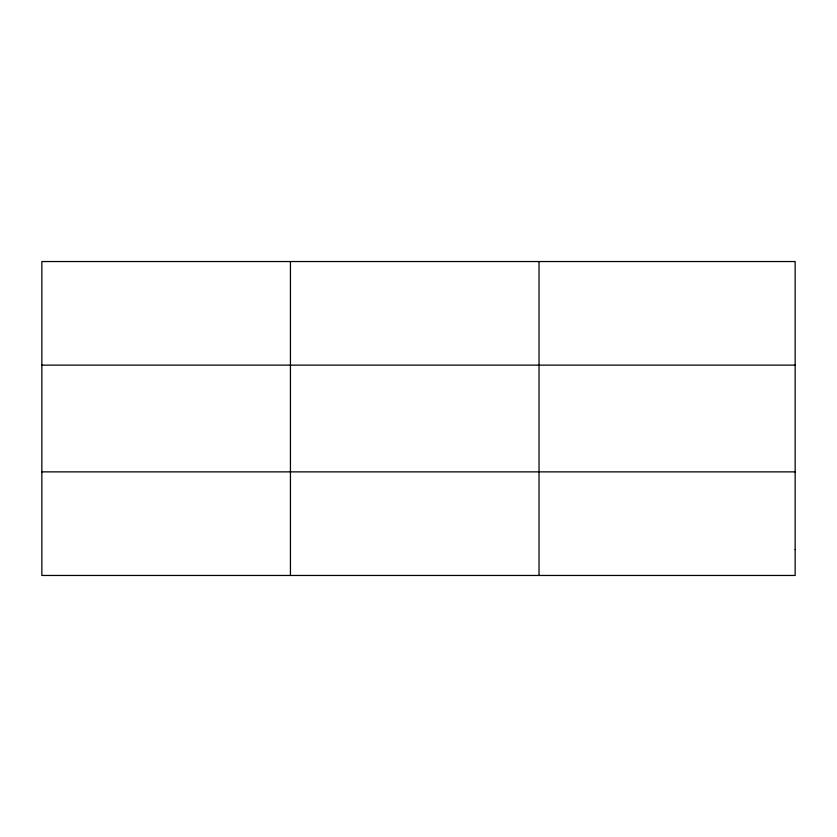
<?xml version="1.0" encoding="UTF-8"?>
<svg xmlns="http://www.w3.org/2000/svg" width="837" height="837" viewBox="0 0 837 837"><rect width="100%" height="100%" fill="white"/><g stroke="black" fill="none" stroke-linecap="round" stroke-linejoin="round"><path stroke-width="1.26" d="M290.439 261.542L290.439 575.458M539.028 261.542L539.028 575.458M41.85 365.131L795.15 365.131M41.85 471.869L795.15 471.869M795.15 549.564L795.15 575.458L41.85 575.458L41.85 261.542L795.15 261.542L795.15 549.564"/></g></svg>
